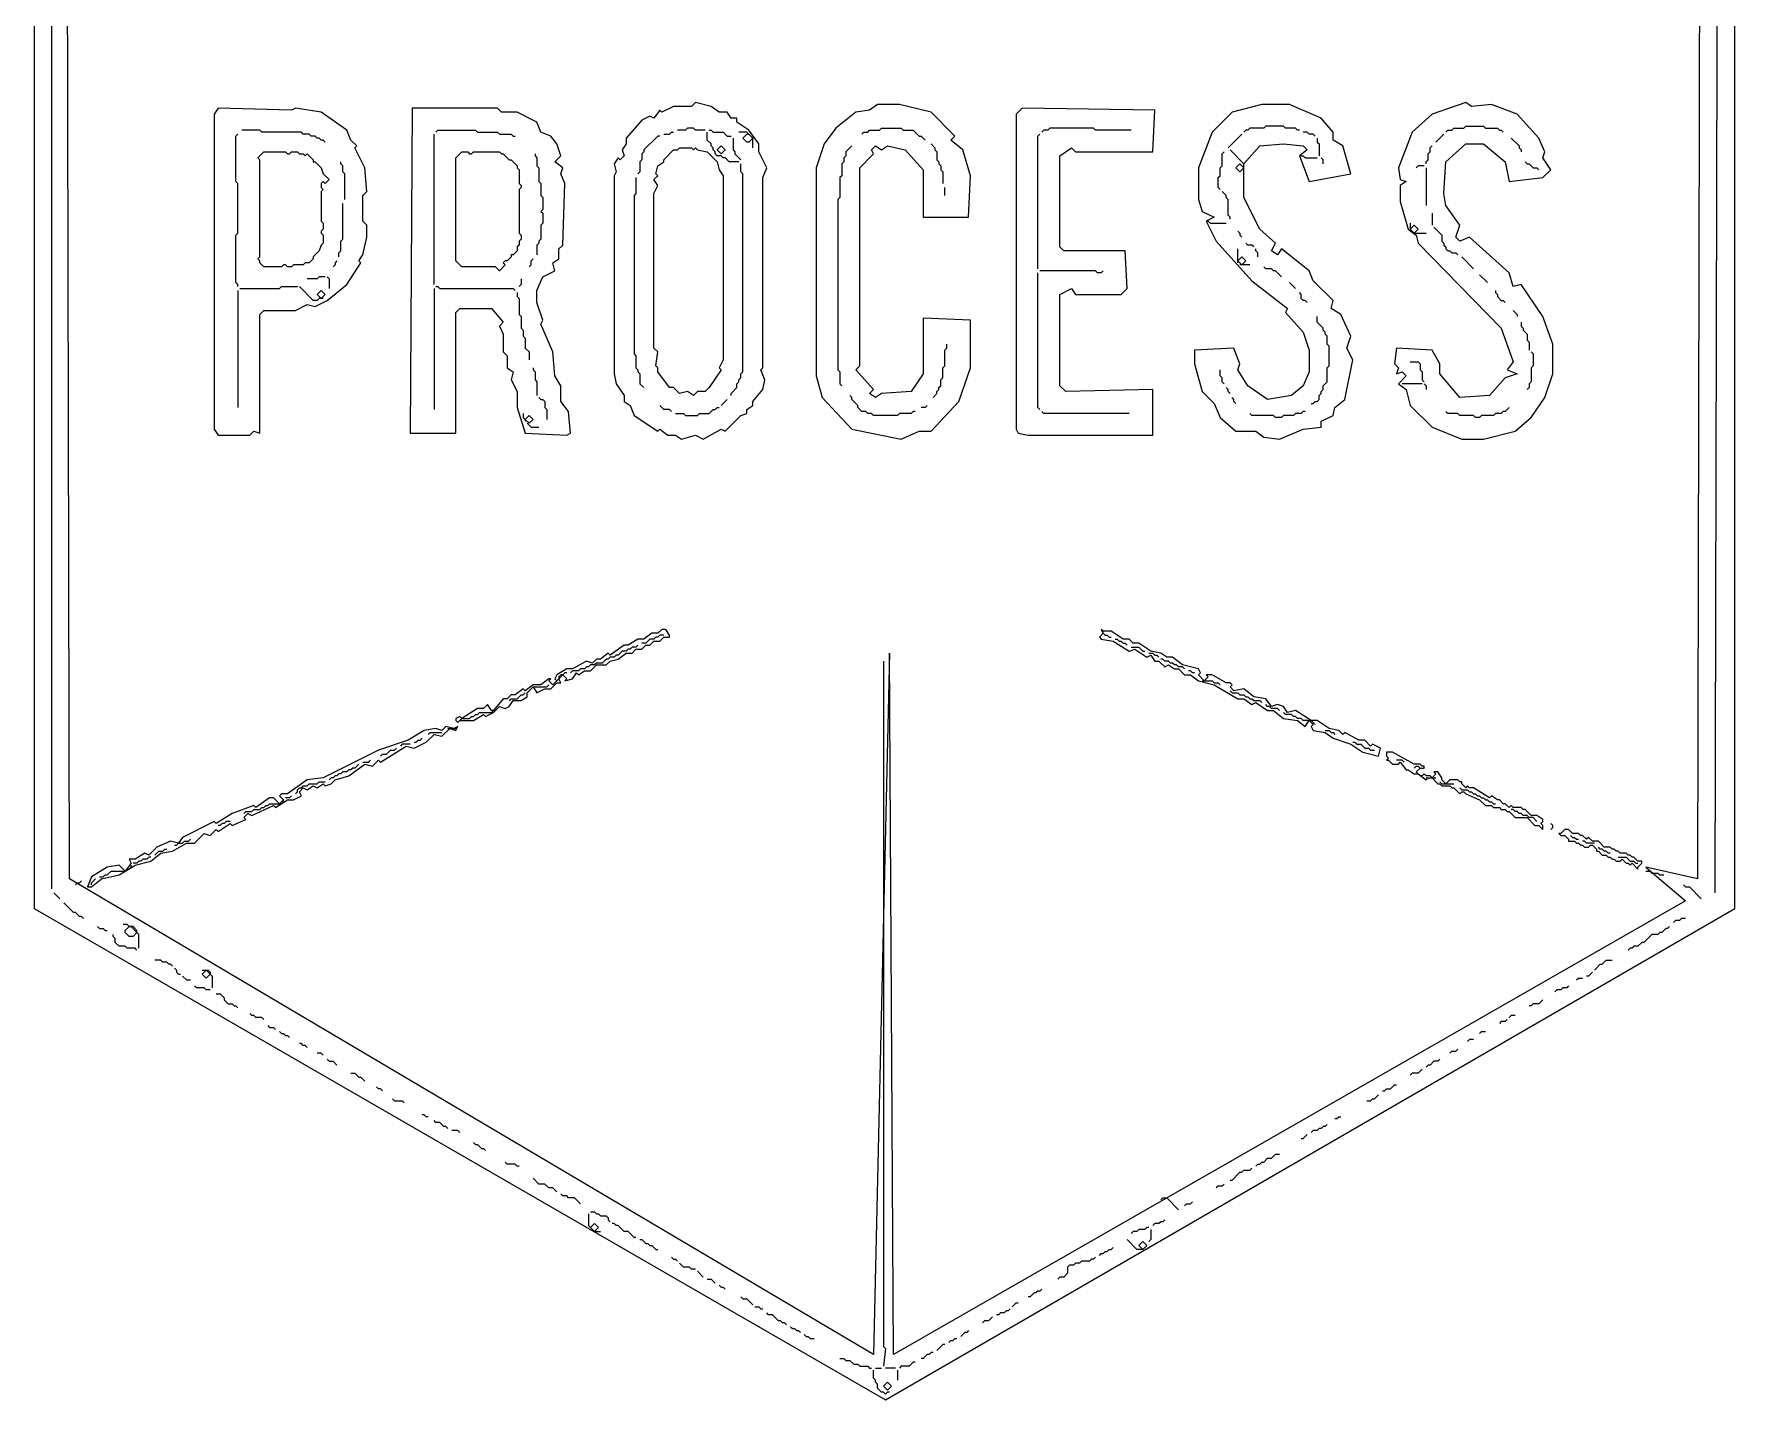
# Model space of a CAD drawing. Header units: millimetres. Extents: x 8 to 92, y 8 to 143.
# Drawn here: x 8.1 to 91.8, y 8.2 to 75.4 of the extents above; entities that cross this region are included whole.
import ezdxf

# ---------------------------------------------------------------- set-up
doc = ezdxf.new("R2010")
doc.units = ezdxf.units.MM
doc.layers.add('CENTERLINE', color=7, linetype='CONTINUOUS')

msp = doc.modelspace()

# ---------------------------------------------------------------- linework, layer by layer
at = {"layer": 'CENTERLINE'}
for points in [[(49.805068, 142.592593), (8.089669, 118.421053), (8.089669, 32.358674), (50, 8.187135), (91.812865, 32.358674), (91.812865, 118.226121)], [(49.415205, 140.350877), (49.707602, 104.97076), (50.389864, 140.350877), (89.278752, 117.933723), (86.939571, 116.276803), (90.155945, 117.05653), (89.961014, 33.820663), (87.426901, 34.405458), (89.376218, 32.748538), (50.389864, 10.42885), (50.194932, 44.931774), (49.415205, 10.42885), (9.844055, 33.820663), (9.649123, 116.861598), (31.28655, 107.992203), (10.331384, 117.836257)], [(40.643275, 72.02729), (40.448343, 71.832359), (39.57115, 71.832359), (38.986355, 71.539961), (38.888889, 71.637427), (38.596491, 71.247563), (38.401559, 71.345029), (38.011696, 71.150097), (37.231969, 70.272904), (37.231969, 69.980507), (37.037037, 69.688109), (37.134503, 69.395712), (36.939571, 69.20078), (36.842105, 69.298246), (36.647173, 69.005848), (36.744639, 68.615984), (36.647173, 68.421053), (36.647173, 58.674464), (36.744639, 58.187135), (37.134503, 57.602339), (37.134503, 57.309942), (37.426901, 57.11501), (37.621832, 56.62768), (38.791423, 55.847953), (38.888889, 55.945419), (39.278752, 55.653021), (39.668616, 55.653021), (39.961014, 55.45809), (40.643275, 55.653021), (41.033138, 55.45809), (41.910331, 55.945419), (42.105263, 55.847953), (42.88499, 56.62768), (43.177388, 56.725146), (43.177388, 56.920078), (43.469786, 57.11501), (43.469786, 57.309942), (43.957115, 57.894737), (44.054581, 58.382066), (43.859649, 58.869396), (43.957115, 58.966862), (43.957115, 68.323587), (44.152047, 68.810916), (43.762183, 69.590643), (43.762183, 69.980507), (43.274854, 70.662768), (42.690058, 71.052632), (42.690058, 71.247563), (42.397661, 71.247563), (42.202729, 71.539961), (41.812865, 71.539961), (41.423002, 71.832359)], [(78.557505, 72.02729), (76.900585, 71.442495), (75.925926, 70.565302), (75.243665, 68.810916), (75.341131, 68.226121), (75.633528, 68.128655), (75.341131, 67.933723), (75.341131, 67.153996), (75.730994, 65.789474), (76.120858, 65.497076), (76.218324, 65.107212), (80.311891, 60.916179), (80.896686, 59.259259), (80.604288, 58.869396), (81.091618, 58.674464), (80.506823, 58.479532), (79.727096, 57.602339), (78.265107, 57.504873), (77.290448, 58.674464), (77.290448, 59.161793), (76.900585, 59.844055), (75.146199, 59.94152), (75.048733, 59.161793), (75.243665, 58.966862), (75.146199, 58.674464), (75.438596, 58.77193), (75.633528, 58.576998), (75.243665, 58.187135), (75.633528, 57.894737), (75.82846, 57.11501), (76.900585, 56.042885), (78.362573, 55.45809), (79.434698, 55.45809), (80.994152, 55.847953), (81.773879, 56.530214), (82.45614, 57.504873), (82.846004, 58.674464), (82.846004, 60.136452), (82.358674, 61.500975), (81.28655, 63.060429), (80.896686, 62.962963), (80.701754, 63.645224), (78.752437, 65.39961), (78.265107, 65.204678), (78.070175, 65.39961), (78.265107, 65.984405), (77.582846, 66.959064), (77.48538, 67.54386), (77.582846, 69.103314), (78.557505, 69.980507), (79.434698, 69.980507), (80.506823, 69.103314), (80.701754, 68.128655), (82.358674, 68.323587), (82.748538, 68.71345), (82.358674, 69.298246), (82.45614, 69.590643), (82.163743, 70.272904), (81.091618, 71.442495), (79.824561, 71.929825), (78.849903, 71.832359)], [(22.222222, 71.539961), (20.955166, 71.734893), (20.760234, 71.637427), (17.153996, 71.734893), (16.959064, 71.442495), (16.959064, 55.945419), (17.153996, 55.653021), (18.71345, 55.653021), (18.908382, 55.847953), (19.20078, 55.750487), (19.20078, 61.598441), (19.395712, 61.793372), (20.955166, 61.793372), (21.539961, 62.08577), (21.929825, 61.988304), (22.51462, 62.280702), (23.489279, 63.060429), (24.17154, 64.132554), (24.074074, 64.230019), (24.269006, 64.522417), (24.463938, 65.39961), (24.463938, 65.984405), (24.269006, 66.179337), (24.269006, 67.446394), (24.463938, 67.641326), (24.366472, 68.810916), (23.879142, 69.785575), (23.976608, 69.883041), (23.684211, 70.175439), (23.489279, 70.662768)], [(26.705653, 71.734893), (26.608187, 55.750487), (28.849903, 55.750487), (28.849903, 61.695906), (29.044834, 61.890838), (30.604288, 61.890838), (31.189084, 61.208577), (30.994152, 61.013645), (31.189084, 60.623782), (31.189084, 59.746589), (31.384016, 59.551657), (31.384016, 58.966862), (31.676413, 58.77193), (31.578947, 58.382066), (31.871345, 57.797271), (31.871345, 57.017544), (32.261209, 55.750487), (34.307992, 55.653021), (34.502924, 55.750487), (34.405458, 56.822612), (34.015595, 57.309942), (34.015595, 58.089669), (33.723197, 58.576998), (33.625731, 59.746589), (33.040936, 61.111111), (33.138402, 61.306043), (32.846004, 62.183236), (32.846004, 62.768031), (33.138402, 63.450292), (33.723197, 63.74269), (33.625731, 64.132554), (33.918129, 64.327485), (33.918129, 64.814815), (34.11306, 65.009747), (34.210526, 68.031189), (34.015595, 68.518519), (34.11306, 68.810916), (33.723197, 69.103314), (34.015595, 69.395712), (33.820663, 69.980507), (33.528265, 70.37037), (33.040936, 70.565302), (32.846004, 71.052632), (31.871345, 71.539961), (31.091618, 71.539961), (30.896686, 71.734893)], [(49.610136, 71.929825), (49.220273, 71.637427), (48.538012, 71.539961), (47.563353, 70.760234), (46.978558, 69.980507), (46.588694, 68.810916), (46.588694, 58.576998), (46.881092, 57.504873), (48.34308, 55.945419), (50.779727, 55.45809), (51.65692, 55.847953), (52.241715, 55.847953), (53.606238, 57.309942), (54.191033, 58.966862), (54.191033, 61.306043), (51.851852, 61.403509), (51.851852, 58.674464), (51.267057, 57.797271), (49.805068, 57.699805), (49.512671, 57.504873), (49.220273, 57.699805), (49.415205, 57.894737), (48.538012, 58.869396), (48.732943, 59.064327), (48.732943, 68.810916), (49.415205, 69.493177), (49.317739, 69.688109), (49.512671, 69.883041), (49.805068, 69.688109), (50.097466, 69.883041), (50.974659, 69.688109), (51.851852, 68.71345), (51.851852, 66.374269), (54.093567, 66.374269), (54.191033, 68.421053), (53.80117, 69.688109), (53.216374, 70.175439), (53.411306, 70.37037), (52.241715, 71.539961), (50.682261, 71.929825)], [(56.725146, 71.734893), (56.432749, 71.442495), (56.432749, 55.945419), (56.530214, 55.750487), (57.017544, 55.653021), (63.157895, 55.653021), (63.157895, 57.894737), (58.869396, 57.797271), (58.576998, 58.089669), (58.576998, 62.573099), (59.161793, 62.865497), (59.356725, 62.573099), (61.598441, 62.573099), (61.890838, 62.865497), (61.793372, 64.717349), (58.77193, 64.717349), (58.576998, 64.912281), (58.576998, 69.395712), (59.161793, 69.785575), (59.356725, 69.590643), (63.157895, 69.590643), (63.255361, 71.637427)], [(68.518519, 71.929825), (67.05653, 71.539961), (66.081871, 70.565302), (65.39961, 68.810916), (65.39961, 67.251462), (65.594542, 66.666667), (66.179337, 66.374269), (65.789474, 66.179337), (66.276803, 65.204678), (68.031189, 63.255361), (69.785575, 61.890838), (69.688109, 61.695906), (70.565302, 60.721248), (70.8577, 59.844055), (70.8577, 58.77193), (70.565302, 58.089669), (69.980507, 57.602339), (68.810916, 57.407407), (67.836257, 58.089669), (67.348928, 58.869396), (67.446394, 59.161793), (67.153996, 59.94152), (65.204678, 59.844055), (65.204678, 59.161793), (65.594542, 57.797271), (66.179337, 57.212476), (66.471735, 56.530214), (67.251462, 55.847953), (68.226121, 55.847953), (68.615984, 55.555556), (69.395712, 55.45809), (70.565302, 55.945419), (71.442495, 56.042885), (71.442495, 56.335283), (72.02729, 56.62768), (72.124756, 57.017544), (72.612086, 57.407407), (73.001949, 59.356725), (72.709552, 59.94152), (72.904483, 60.526316), (72.417154, 61.598441), (71.929825, 61.890838), (72.02729, 62.280702), (71.052632, 63.255361), (70.8577, 63.74269), (69.493177, 64.814815), (69.298246, 64.522417), (69.005848, 64.717349), (69.20078, 65.107212), (68.421053, 65.789474), (67.641326, 67.348928), (67.641326, 69.005848), (68.421053, 69.883041), (69.590643, 69.980507), (70.565302, 69.883041), (70.760234, 69.688109), (70.37037, 69.395712), (70.8577, 68.128655), (72.904483, 68.518519), (72.51462, 69.883041), (72.02729, 70.175439), (72.02729, 70.565302), (71.442495, 71.247563), (69.883041, 71.929825)], [(42.982456, 70.272904), (43.177388, 70.467836), (43.274854, 70.467836), (43.469786, 70.272904), (43.274854, 70.077973), (43.177388, 70.077973)], [(19.395712, 69.590643), (20.467836, 69.590643), (20.565302, 69.493177), (20.662768, 69.493177), (20.760234, 69.590643), (21.052632, 69.590643), (21.150097, 69.493177), (21.345029, 69.493177), (21.442495, 69.395712), (21.539961, 69.493177), (21.832359, 69.20078), (21.832359, 69.103314), (21.929825, 69.103314), (22.222222, 68.810916), (22.319688, 68.518519), (22.612086, 68.226121), (22.417154, 68.031189), (22.319688, 68.128655), (22.222222, 68.031189), (22.222222, 67.836257), (22.319688, 67.738791), (22.222222, 67.641326), (22.222222, 66.179337), (22.319688, 66.081871), (22.319688, 65.789474), (22.222222, 65.692008), (22.222222, 65.594542), (22.319688, 65.497076), (22.319688, 65.107212), (22.222222, 65.009747), (22.124756, 64.717349), (21.832359, 64.424951), (21.832359, 64.327485), (21.637427, 64.132554), (21.442495, 64.132554), (21.345029, 64.035088), (20.8577, 64.035088), (20.760234, 63.937622), (20.565302, 63.937622), (20.467836, 64.035088), (20.37037, 64.035088), (20.272904, 63.937622), (19.395712, 63.937622), (19.20078, 64.132554), (19.20078, 64.230019), (19.103314, 64.327485), (19.20078, 64.424951), (19.20078, 69.20078), (19.103314, 69.298246)], [(29.1423, 69.590643), (29.434698, 69.590643), (29.532164, 69.493177), (29.62963, 69.493177), (29.727096, 69.590643), (30.994152, 69.590643), (31.091618, 69.493177), (31.189084, 69.493177), (31.481481, 69.20078), (31.578947, 69.20078), (31.871345, 68.908382), (31.871345, 68.810916), (31.968811, 68.71345), (31.968811, 68.031189), (32.066277, 67.933723), (32.066277, 67.836257), (31.968811, 67.738791), (31.968811, 65.594542), (32.066277, 65.497076), (32.066277, 65.302144), (31.968811, 65.204678), (31.968811, 65.009747), (31.871345, 64.912281), (31.871345, 64.717349), (31.676413, 64.522417), (31.578947, 64.522417), (31.578947, 64.424951), (31.384016, 64.230019), (31.28655, 64.230019), (31.189084, 64.132554), (31.28655, 64.035088), (30.994152, 63.74269), (30.79922, 63.937622), (29.1423, 63.937622), (28.849903, 64.230019), (28.849903, 69.298246)], [(39.863548, 69.785575), (40.448343, 69.785575), (40.545809, 69.688109), (40.643275, 69.785575), (40.740741, 69.688109), (41.22807, 69.590643), (41.7154, 69.103314), (41.812865, 68.71345), (42.007797, 68.421053), (42.007797, 59.356725), (41.812865, 58.966862), (41.910331, 58.869396), (41.325536, 57.992203), (41.130604, 57.797271), (40.740741, 57.797271), (40.545809, 57.602339), (40.253411, 57.797271), (39.863548, 57.699805), (39.57115, 57.992203), (39.376218, 57.992203), (38.791423, 58.77193), (38.791423, 58.966862), (38.693957, 59.064327), (38.791423, 59.746589), (38.596491, 59.94152), (38.596491, 67.54386), (38.791423, 67.933723), (38.596491, 68.226121), (38.791423, 68.421053), (38.693957, 68.518519), (38.791423, 68.908382), (39.083821, 69.103314), (39.083821, 69.20078), (39.57115, 69.688109), (39.766082, 69.688109)], [(41.7154, 69.688109), (41.910331, 69.883041), (42.105263, 69.688109), (41.910331, 69.493177)], [(67.251462, 68.810916), (67.446394, 69.005848), (67.641326, 68.810916), (67.446394, 68.615984)], [(75.82846, 65.789474), (76.023392, 65.984405), (76.218324, 65.789474), (76.023392, 65.594542)], [(67.348928, 64.230019), (67.54386, 64.424951), (67.738791, 64.230019), (67.54386, 64.035088)], [(22.02729, 62.573099), (22.222222, 62.768031), (22.417154, 62.573099), (22.222222, 62.378168)], [(32.261209, 56.432749), (32.45614, 56.62768), (32.651072, 56.432749), (32.45614, 56.237817)], [(39.376218, 45.808967), (39.181287, 46.101365), (38.986355, 46.101365), (38.791423, 45.906433), (38.499025, 45.906433), (38.109162, 45.614035), (37.816764, 45.614035), (37.329435, 45.321637), (37.134503, 45.321637), (36.452242, 44.834308), (36.354776, 44.931774), (35.964912, 44.639376), (35.769981, 44.639376), (35.575049, 44.444444), (35.282651, 44.54191), (34.60039, 44.152047), (34.307992, 44.152047), (33.820663, 43.859649), (33.723197, 43.664717), (33.820663, 43.567251), (33.625731, 43.37232), (33.430799, 43.567251), (33.528265, 43.664717), (33.430799, 43.664717), (33.040936, 43.37232), (32.651072, 43.37232), (32.261209, 43.079922), (32.163743, 43.177388), (31.773879, 42.88499), (31.578947, 42.88499), (31.384016, 42.690058), (31.189084, 42.690058), (30.701754, 42.105263), (30.604288, 42.105263), (30.409357, 42.397661), (30.214425, 42.202729), (29.922027, 42.202729), (29.1423, 41.7154), (29.044834, 41.812865), (28.849903, 41.7154), (28.849903, 41.617934), (28.947368, 41.520468), (29.044834, 41.617934), (29.727096, 41.617934), (30.214425, 41.910331), (30.311891, 41.812865), (30.701754, 42.007797), (30.994152, 42.300195), (31.28655, 42.202729), (31.481481, 42.300195), (31.676413, 42.592593), (32.066277, 42.592593), (32.358674, 42.787524), (32.358674, 42.982456), (32.651072, 43.274854), (32.846004, 42.982456), (33.235867, 43.177388), (33.528265, 43.177388), (33.820663, 43.469786), (34.015595, 43.469786), (33.918129, 43.664717), (34.11306, 43.859649), (34.307992, 43.664717), (34.210526, 43.567251), (34.60039, 43.664717), (34.795322, 43.957115), (34.892788, 43.859649), (35.185185, 44.054581), (35.477583, 44.054581), (35.769981, 44.346979), (36.25731, 44.346979), (36.452242, 44.54191), (36.842105, 44.639376), (37.231969, 44.931774), (37.524366, 44.931774), (37.719298, 45.126706), (38.011696, 45.126706), (38.206628, 45.321637), (38.401559, 45.321637), (38.596491, 45.516569), (38.888889, 45.516569), (39.083821, 45.711501), (39.376218, 45.711501)], [(60.623782, 46.101365), (60.721248, 45.906433), (60.526316, 45.711501), (60.623782, 45.614035), (61.208577, 45.516569), (61.988304, 45.02924), (62.280702, 45.126706), (62.865497, 44.736842), (63.060429, 44.834308), (63.255361, 44.54191), (63.450292, 44.54191), (63.74269, 44.249513), (63.937622, 44.346979), (64.230019, 44.152047), (64.424951, 44.152047), (64.717349, 43.859649), (65.009747, 43.859649), (65.39961, 43.567251), (66.179337, 43.37232), (67.348928, 42.690058), (67.641326, 42.690058), (68.031189, 42.397661), (68.226121, 42.495127), (68.810916, 42.105263), (69.103314, 42.105263), (69.590643, 41.7154), (70.272904, 41.617934), (70.662768, 41.325536), (70.8577, 41.617934), (71.052632, 41.423002), (70.955166, 41.325536), (71.052632, 41.130604), (71.637427, 41.033138), (72.02729, 40.740741), (72.904483, 40.448343), (73.489279, 40.05848), (74.269006, 39.863548), (74.366472, 40.253411), (73.976608, 40.448343), (73.879142, 40.350877), (73.586745, 40.643275), (73.294347, 40.643275), (72.612086, 41.033138), (72.51462, 40.935673), (72.319688, 41.130604), (71.832359, 41.22807), (71.247563, 41.617934), (70.955166, 41.617934), (70.175439, 42.105263), (69.785575, 42.007797), (69.590643, 42.300195), (69.298246, 42.397661), (69.005848, 42.300195), (68.71345, 42.690058), (68.128655, 42.787524), (67.641326, 43.177388), (67.153996, 43.079922), (66.959064, 43.274854), (67.05653, 43.37232), (66.959064, 43.469786), (66.764133, 43.469786), (66.081871, 43.859649), (65.789474, 43.859649), (65.88694, 43.762183), (65.692008, 43.567251), (65.39961, 43.859649), (65.497076, 43.957115), (65.39961, 44.152047), (64.619883, 44.346979), (64.132554, 44.736842), (63.840156, 44.736842), (63.547758, 44.931774), (63.060429, 45.02924), (62.475634, 45.419103), (62.183236, 45.419103), (61.988304, 45.614035), (61.695906, 45.614035), (61.111111, 46.003899), (60.721248, 46.003899)], [(28.947368, 41.325536), (28.752437, 41.22807), (28.362573, 41.325536), (28.167641, 41.130604), (27.875244, 41.22807), (27.290448, 41.130604), (26.510721, 40.643275), (25.048733, 40.155945), (22.319688, 38.791423), (21.539961, 38.693957), (20.565302, 38.011696), (20.272904, 38.011696), (20.175439, 37.91423), (20.37037, 37.719298), (20.175439, 37.524366), (19.883041, 37.816764), (19.688109, 37.816764), (19.005848, 37.329435), (18.908382, 37.426901), (17.836257, 37.037037), (17.05653, 36.549708), (16.959064, 36.647173), (15.39961, 35.867446), (15.204678, 35.575049), (14.814815, 35.672515), (14.132554, 35.380117), (13.74269, 34.990253), (13.547758, 35.087719), (13.060429, 34.795322), (12.768031, 34.795322), (12.865497, 34.60039), (12.573099, 34.210526), (12.280702, 34.502924), (11.695906, 34.405458), (10.916179, 33.918129), (10.721248, 33.430799), (10.916179, 33.430799), (11.403509, 33.820663), (12.280702, 34.015595), (13.060429, 34.502924), (13.840156, 34.697856), (14.327485, 35.087719), (14.912281, 35.185185), (15.594542, 35.575049), (15.984405, 35.575049), (16.471735, 36.062378), (16.764133, 35.964912), (17.05653, 36.25731), (17.153996, 36.159844), (17.738791, 36.549708), (17.836257, 36.452242), (18.518519, 36.744639), (18.421053, 36.842105), (18.615984, 37.037037), (18.810916, 36.939571), (19.883041, 37.426901), (19.980507, 37.329435), (20.565302, 37.719298), (20.8577, 37.719298), (21.247563, 37.91423), (21.150097, 38.109162), (21.345029, 38.304094), (21.539961, 38.206628), (21.832359, 38.401559), (22.02729, 38.304094), (22.319688, 38.499025), (22.417154, 38.401559), (22.709552, 38.499025), (22.904483, 38.693957), (23.586745, 38.888889), (24.366472, 39.473684), (24.756335, 39.376218), (25.048733, 39.668616), (25.146199, 39.57115), (26.413255, 40.350877), (26.803119, 40.253411), (27.387914, 40.545809), (27.777778, 40.935673), (28.167641, 40.838207), (28.557505, 41.22807), (28.849903, 41.130604)], [(74.658869, 40.05848), (74.658869, 39.863548), (74.756335, 39.766082), (74.658869, 39.668616), (74.756335, 39.668616), (74.951267, 39.473684), (75.243665, 39.473684), (75.341131, 39.57115), (75.633528, 39.181287), (75.730994, 39.181287), (76.023392, 38.986355), (76.218324, 38.986355), (76.608187, 38.693957), (76.705653, 38.791423), (76.900585, 38.791423), (77.192982, 38.499025), (77.290448, 38.499025), (77.387914, 38.401559), (77.777778, 38.401559), (77.875244, 38.304094), (77.97271, 38.304094), (78.265107, 38.011696), (78.362573, 38.109162), (78.460039, 38.109162), (78.557505, 38.011696), (79.239766, 37.719298), (79.532164, 37.426901), (79.824561, 37.426901), (79.922027, 37.329435), (80.214425, 37.329435), (80.311891, 37.231969), (80.506823, 37.231969), (80.604288, 37.134503), (80.701754, 37.134503), (80.994152, 36.842105), (81.578947, 36.842105), (81.968811, 36.452242), (82.163743, 36.452242), (82.358674, 36.25731), (82.358674, 36.452242), (82.261209, 36.549708), (82.358674, 36.647173), (82.358674, 36.744639), (82.066277, 36.939571), (81.773879, 36.939571), (81.481481, 37.231969), (81.384016, 37.231969), (81.28655, 37.329435), (80.896686, 37.329435), (80.79922, 37.426901), (80.701754, 37.329435), (80.506823, 37.524366), (80.409357, 37.524366), (80.214425, 37.719298), (80.116959, 37.719298), (79.824561, 37.91423), (79.727096, 37.816764), (78.947368, 38.304094), (78.752437, 38.304094), (78.654971, 38.401559), (78.557505, 38.304094), (78.362573, 38.499025), (78.362573, 38.596491), (78.265107, 38.596491), (78.167641, 38.693957), (77.777778, 38.693957), (77.582846, 38.499025), (77.387914, 38.693957), (77.387914, 38.791423), (77.192982, 39.083821), (76.998051, 39.083821), (77.095517, 38.986355), (76.900585, 38.791423), (76.803119, 38.888889), (76.608187, 38.888889), (76.510721, 38.986355), (76.413255, 38.888889), (76.315789, 38.888889), (76.120858, 39.083821), (76.315789, 39.278752), (76.510721, 39.278752), (76.510721, 39.376218), (76.413255, 39.376218), (76.315789, 39.473684), (76.023392, 39.473684), (74.951267, 40.05848)], [(83.138402, 36.062378), (83.235867, 35.964912), (83.430799, 35.964912), (83.625731, 35.769981), (83.625731, 35.672515), (83.918129, 35.672515), (84.015595, 35.575049), (84.11306, 35.575049), (84.210526, 35.477583), (84.307992, 35.477583), (84.405458, 35.380117), (84.60039, 35.380117), (84.697856, 35.477583), (84.795322, 35.477583), (84.990253, 35.282651), (84.990253, 35.185185), (85.087719, 35.185185), (85.282651, 34.990253), (85.477583, 34.990253), (85.575049, 34.892788), (85.672515, 34.892788), (85.769981, 34.795322), (85.867446, 34.795322), (85.964912, 34.697856), (86.159844, 34.697856), (86.25731, 34.795322), (86.452242, 34.60039), (86.549708, 34.60039), (86.647173, 34.502924), (86.744639, 34.60039), (87.037037, 34.307992), (87.037037, 34.405458), (87.231969, 34.60039), (87.231969, 34.697856), (87.037037, 34.697856), (86.842105, 34.892788), (86.744639, 34.892788), (86.647173, 34.990253), (86.549708, 34.990253), (86.452242, 35.087719), (86.159844, 35.087719), (86.062378, 35.185185), (85.964912, 35.185185), (85.867446, 35.282651), (85.769981, 35.282651), (85.672515, 35.380117), (85.380117, 35.380117), (85.087719, 35.672515), (84.795322, 35.672515), (84.60039, 35.867446), (84.502924, 35.769981), (84.307992, 35.964912), (84.210526, 35.964912), (84.11306, 36.062378), (83.820663, 36.062378), (83.625731, 36.25731), (83.430799, 36.25731), (83.235867, 36.062378)], [(12.573099, 31.28655), (12.768031, 31.481481), (12.865497, 31.481481), (13.157895, 31.189084), (12.962963, 30.994152), (12.768031, 30.994152), (12.573099, 31.189084)], [(16.374269, 29.1423), (16.569201, 29.337232), (16.764133, 29.1423), (16.569201, 28.947368)], [(35.477583, 16.666667), (35.672515, 16.861598), (35.867446, 16.666667), (35.672515, 16.471735)], [(62.475634, 15.789474), (62.670565, 15.984405), (62.865497, 15.789474), (62.670565, 15.594542)], [(49.902534, 8.869396), (50.097466, 9.064327), (50.292398, 8.869396), (50.097466, 8.674464)]]:
    msp.add_lwpolyline(points, close=True, dxfattribs=at)
for points in [[(8.966862, 33.333333), (8.966862, 117.641326)], [(90.838207, 33.138402), (91.033138, 116.081871), (90.838207, 117.641326)], [(18.128655, 62.962963), (18.128655, 63.060429), (18.031189, 63.157895), (18.031189, 65.497076), (18.128655, 65.594542), (18.128655, 68.031189), (18.031189, 68.128655), (18.031189, 70.37037), (18.128655, 70.467836)], [(22.417154, 70.077973), (22.319688, 70.175439), (22.222222, 70.175439), (22.124756, 70.272904), (22.02729, 70.272904), (21.929825, 70.37037), (21.734893, 70.37037), (21.637427, 70.467836), (21.345029, 70.467836), (21.247563, 70.565302), (19.298246, 70.565302), (19.20078, 70.662768), (18.323587, 70.662768)], [(27.777778, 63.060429), (27.777778, 70.467836)], [(27.875244, 70.565302), (27.97271, 70.662768), (29.824561, 70.662768), (29.922027, 70.565302), (30.896686, 70.565302), (30.994152, 70.467836), (31.578947, 70.467836), (31.676413, 70.37037), (31.773879, 70.37037)], [(38.888889, 70.37037), (38.791423, 70.37037), (38.109162, 69.688109), (38.109162, 69.590643), (38.011696, 69.493177), (38.011696, 69.20078), (37.91423, 69.103314), (37.91423, 68.615984), (37.816764, 68.518519)], [(39.083821, 70.467836), (39.376218, 70.467836), (39.473684, 70.565302), (39.57115, 70.565302)], [(41.130604, 70.662768), (40.643275, 70.662768), (40.545809, 70.760234), (40.253411, 70.760234), (40.155945, 70.662768), (39.766082, 70.662768)], [(42.787524, 69.103314), (42.300195, 69.103314), (42.105263, 69.298246), (42.007797, 69.298246), (41.910331, 69.395712), (41.7154, 69.395712), (41.617934, 69.493177), (41.617934, 69.590643), (41.520468, 69.688109), (41.520468, 69.785575), (41.423002, 69.883041), (41.423002, 69.980507), (41.22807, 70.175439), (41.22807, 70.565302)], [(41.325536, 70.662768), (41.423002, 70.662768), (41.520468, 70.565302), (42.007797, 70.565302), (42.202729, 70.37037), (42.397661, 70.37037)], [(43.274854, 70.467836), (43.177388, 70.565302), (42.787524, 70.565302)], [(48.830409, 70.467836), (48.927875, 70.565302), (49.122807, 70.565302), (49.220273, 70.662768), (49.707602, 70.662768), (49.805068, 70.760234), (50.779727, 70.760234), (50.877193, 70.662768), (51.364522, 70.662768), (51.65692, 70.37037), (51.754386, 70.37037), (51.949318, 70.175439)], [(57.504873, 63.840156), (57.504873, 70.37037), (57.602339, 70.467836)], [(62.08577, 70.662768), (60.331384, 70.662768), (60.233918, 70.760234), (58.089669, 70.760234), (57.992203, 70.662768), (57.797271, 70.662768), (57.699805, 70.565302)], [(67.54386, 70.467836), (66.861598, 69.785575)], [(70.37037, 70.662768), (70.272904, 70.662768), (70.175439, 70.760234), (69.688109, 70.760234), (69.590643, 70.8577), (68.71345, 70.8577), (68.615984, 70.760234), (67.933723, 70.760234), (67.836257, 70.662768), (67.738791, 70.662768), (67.641326, 70.565302)], [(71.150097, 70.37037), (71.052632, 70.467836), (70.8577, 70.467836), (70.760234, 70.565302), (70.565302, 70.565302)], [(77.48538, 70.467836), (77.095517, 70.077973)], [(77.582846, 70.565302), (77.680312, 70.662768), (77.875244, 70.662768), (77.97271, 70.760234), (78.460039, 70.760234), (78.557505, 70.8577), (79.434698, 70.8577), (79.532164, 70.760234), (80.116959, 70.760234), (80.214425, 70.662768), (80.311891, 70.662768), (80.409357, 70.565302)], [(32.748538, 69.493177), (32.748538, 69.395712), (32.846004, 69.298246), (32.846004, 68.908382), (32.94347, 68.810916), (32.94347, 68.128655), (33.040936, 68.031189), (33.040936, 67.446394), (33.138402, 67.348928), (33.138402, 66.764133), (33.040936, 66.666667), (33.138402, 66.569201), (33.138402, 66.081871), (33.040936, 65.984405), (33.040936, 65.302144), (32.94347, 65.204678), (32.94347, 65.107212), (32.846004, 65.009747), (32.846004, 64.522417)], [(42.495127, 70.272904), (42.495127, 69.688109), (42.592593, 69.590643), (42.592593, 69.493177), (42.88499, 69.20078)], [(43.469786, 69.785575), (43.469786, 70.272904)], [(48.34308, 69.883041), (48.050682, 69.590643), (48.050682, 69.395712), (47.953216, 69.298246), (47.953216, 69.103314), (47.85575, 69.005848), (47.85575, 68.421053), (47.758285, 68.323587), (47.758285, 67.348928), (47.660819, 67.251462), (47.660819, 58.869396), (47.758285, 58.77193), (47.758285, 58.187135), (47.85575, 58.089669)], [(52.241715, 69.980507), (52.436647, 69.785575), (52.436647, 69.688109), (52.534113, 69.590643), (52.534113, 69.20078), (52.631579, 69.103314), (52.631579, 69.005848), (52.729045, 68.908382), (52.729045, 68.71345), (52.826511, 68.615984), (52.826511, 68.031189)], [(66.471735, 67.738791), (66.374269, 67.836257), (66.374269, 68.323587), (66.471735, 68.421053), (66.471735, 68.810916), (66.569201, 68.908382), (66.569201, 69.493177), (66.666667, 69.590643)], [(67.641326, 68.810916), (67.641326, 69.005848), (66.959064, 69.688109)], [(71.247563, 70.272904), (71.247563, 70.077973), (71.345029, 69.980507), (71.345029, 69.395712)], [(76.608187, 69.005848), (76.608187, 69.103314), (76.705653, 69.20078), (76.705653, 69.493177), (76.803119, 69.590643), (76.803119, 69.785575), (76.900585, 69.883041)], [(80.79922, 70.272904), (81.189084, 69.883041), (81.189084, 69.785575), (81.28655, 69.688109), (81.28655, 69.590643)], [(23.391813, 67.251462), (23.391813, 68.518519), (23.294347, 68.615984), (23.294347, 68.908382), (23.196881, 69.005848), (23.196881, 69.103314)], [(42.397661, 57.602339), (42.397661, 57.699805), (42.690058, 57.992203), (42.690058, 58.187135), (42.787524, 58.2846), (42.787524, 58.382066), (42.88499, 58.479532), (42.88499, 58.674464), (42.982456, 58.77193), (42.982456, 68.518519), (42.88499, 68.615984), (42.88499, 69.005848)], [(70.37037, 69.395712), (70.565302, 69.395712), (70.662768, 69.298246), (71.247563, 69.298246)], [(71.539961, 69.005848), (71.539961, 69.20078), (71.442495, 69.298246)], [(76.510721, 68.908382), (76.218324, 68.908382), (76.120858, 68.810916)], [(76.608187, 68.810916), (76.608187, 66.959064)], [(81.481481, 69.103314), (81.578947, 69.005848), (81.676413, 69.005848), (81.871345, 68.810916), (82.066277, 68.810916), (82.163743, 68.71345)], [(37.719298, 68.323587), (37.719298, 67.54386), (37.621832, 67.446394), (37.621832, 59.649123), (37.719298, 59.551657), (37.719298, 58.966862), (37.816764, 58.869396), (37.816764, 58.77193), (37.91423, 58.674464), (37.91423, 58.187135), (38.109162, 57.992203)], [(52.923977, 67.446394), (52.923977, 67.836257)], [(23.099415, 64.424951), (23.099415, 64.619883), (23.196881, 64.717349), (23.196881, 65.204678), (23.294347, 65.302144), (23.294347, 67.05653)], [(66.959064, 66.276803), (66.959064, 66.374269), (66.861598, 66.471735), (66.861598, 67.251462), (66.764133, 67.348928), (66.764133, 67.446394), (66.569201, 67.641326)], [(65.789474, 66.179337), (65.88694, 66.179337), (65.984405, 66.081871), (66.764133, 66.081871)], [(76.900585, 66.569201), (76.900585, 65.984405)], [(67.348928, 65.692008), (67.446394, 65.594542), (67.446394, 65.497076), (67.54386, 65.39961)], [(75.82846, 66.081871), (75.82846, 65.789474)], [(75.925926, 65.692008), (76.023392, 65.594542), (76.608187, 65.594542)], [(76.998051, 65.88694), (77.387914, 65.497076), (77.387914, 65.204678), (77.48538, 65.107212), (77.48538, 65.009747), (77.582846, 64.912281), (77.582846, 64.814815), (77.680312, 64.717349), (77.777778, 64.717349), (77.875244, 64.619883), (78.070175, 64.619883), (78.167641, 64.522417)], [(67.348928, 64.132554), (67.348928, 64.814815)], [(68.128655, 64.912281), (68.031189, 65.009747), (67.836257, 65.009747), (67.738791, 65.107212)], [(68.323587, 64.424951), (68.323587, 64.619883), (68.226121, 64.717349), (68.226121, 64.814815)], [(23.001949, 64.230019), (22.904483, 64.132554), (22.904483, 64.035088), (22.807018, 63.937622)], [(32.45614, 63.937622), (32.553606, 64.035088), (32.553606, 64.230019), (32.651072, 64.327485)], [(57.602339, 56.920078), (57.504873, 57.017544), (57.504873, 63.645224)], [(60.721248, 63.74269), (60.623782, 63.645224), (60.42885, 63.645224), (60.331384, 63.74269), (57.602339, 63.74269)], [(67.933723, 64.035088), (67.446394, 64.035088)], [(69.493177, 63.450292), (69.20078, 63.74269), (69.103314, 63.74269), (69.005848, 63.840156), (68.71345, 63.840156), (68.615984, 63.937622)], [(78.947368, 63.840156), (78.362573, 64.424951)], [(18.226121, 62.865497), (20.175439, 62.865497), (20.272904, 62.962963), (21.052632, 62.962963)], [(22.319688, 62.378168), (22.124756, 62.378168), (22.02729, 62.280702), (21.832359, 62.280702), (21.150097, 62.962963)], [(22.417154, 63.450292), (22.124756, 63.450292), (22.02729, 63.352827), (21.539961, 63.352827)], [(22.51462, 63.450292), (22.612086, 63.352827), (22.612086, 62.865497)], [(27.777778, 62.865497), (27.777778, 56.920078)], [(27.875244, 62.962963), (27.97271, 62.962963), (28.070175, 62.865497), (31.676413, 62.865497), (31.773879, 62.768031)], [(32.066277, 63.352827), (32.066277, 63.060429), (31.968811, 62.962963)], [(69.883041, 63.157895), (70.175439, 62.865497)], [(79.62963, 63.157895), (79.239766, 63.547758)], [(18.128655, 62.768031), (18.128655, 57.017544)], [(31.871345, 62.670565), (31.871345, 62.475634), (31.968811, 62.378168), (31.968811, 61.598441), (32.066277, 61.500975), (32.066277, 60.916179), (32.163743, 60.818713), (32.163743, 60.526316), (32.261209, 60.42885), (32.261209, 59.94152), (32.45614, 59.746589), (32.45614, 59.356725)], [(70.760234, 62.183236), (70.662768, 62.280702), (70.565302, 62.280702), (70.467836, 62.378168), (70.467836, 62.573099), (70.37037, 62.670565)], [(80.019493, 62.768031), (80.019493, 62.670565), (80.116959, 62.573099), (80.116959, 62.475634), (80.311891, 62.280702), (80.409357, 62.280702), (80.506823, 62.183236)], [(70.955166, 57.212476), (71.052632, 57.212476), (71.150097, 57.309942), (71.247563, 57.309942), (71.345029, 57.407407), (71.345029, 57.602339), (71.442495, 57.699805), (71.442495, 57.797271), (71.539961, 57.894737), (71.539961, 58.089669), (71.734893, 58.2846), (71.734893, 58.966862), (71.832359, 59.064327), (71.832359, 60.038986), (71.734893, 60.136452), (71.734893, 60.526316), (71.637427, 60.623782), (71.637427, 60.721248), (71.539961, 60.818713), (71.539961, 60.916179), (71.247563, 61.208577), (71.247563, 61.500975)], [(80.896686, 61.793372), (81.091618, 61.598441), (81.091618, 61.500975)], [(81.28655, 61.208577), (81.28655, 61.013645), (81.384016, 60.916179), (81.384016, 60.818713), (81.578947, 60.623782), (81.578947, 60.331384), (81.676413, 60.233918), (81.676413, 59.844055)], [(52.339181, 57.504873), (52.534113, 57.699805), (52.534113, 57.797271), (52.631579, 57.894737), (52.631579, 57.992203), (52.729045, 58.089669), (52.729045, 58.382066), (52.826511, 58.479532), (52.826511, 58.966862), (52.923977, 59.064327), (52.923977, 59.844055), (53.021442, 59.94152), (53.021442, 60.136452)], [(81.773879, 59.746589), (81.871345, 59.649123), (81.871345, 59.064327), (81.773879, 58.966862), (81.773879, 58.2846), (81.676413, 58.187135), (81.676413, 57.992203), (81.578947, 57.894737)], [(32.651072, 58.966862), (32.651072, 58.869396), (32.748538, 58.77193), (32.748538, 58.382066), (32.846004, 58.2846), (32.846004, 57.602339)], [(66.666667, 58.187135), (66.569201, 58.2846), (66.569201, 58.479532), (66.471735, 58.576998), (66.471735, 58.869396)], [(75.82846, 59.259259), (76.218324, 59.259259), (76.315789, 59.161793), (76.315789, 58.869396), (76.413255, 58.77193), (76.413255, 58.382066), (76.510721, 58.2846)], [(66.959064, 57.699805), (66.861598, 57.797271), (66.861598, 57.894737), (66.764133, 57.992203)], [(76.413255, 58.187135), (75.438596, 58.187135)], [(76.510721, 58.187135), (76.608187, 58.089669), (76.608187, 57.894737)], [(32.94347, 57.504873), (33.040936, 57.407407), (33.138402, 57.407407), (33.235867, 57.309942), (33.235867, 57.017544), (33.333333, 56.920078), (33.333333, 56.432749)], [(39.473684, 56.822612), (39.376218, 56.920078), (39.083821, 56.920078), (38.888889, 57.11501)], [(39.668616, 56.725146), (40.05848, 56.725146), (40.155945, 56.62768), (40.740741, 56.62768), (40.838207, 56.725146), (41.325536, 56.725146), (41.520468, 56.920078), (41.617934, 56.920078), (41.7154, 57.017544), (41.812865, 57.017544)], [(42.202729, 57.407407), (41.910331, 57.11501)], [(51.461988, 56.822612), (51.364522, 56.822612), (51.267057, 56.725146), (50.682261, 56.725146), (50.584795, 56.62768), (49.415205, 56.62768), (49.317739, 56.725146), (49.122807, 56.725146), (49.025341, 56.822612), (48.830409, 56.822612), (48.635478, 57.017544), (48.635478, 57.11501), (48.34308, 57.407407), (48.34308, 57.504873), (48.245614, 57.602339)], [(52.046784, 57.11501), (51.949318, 57.017544), (51.754386, 57.017544)], [(67.251462, 57.212476), (67.153996, 57.309942), (67.153996, 57.407407), (67.05653, 57.504873)], [(80.701754, 57.017544), (80.506823, 56.822612), (80.409357, 56.822612), (80.311891, 56.725146), (80.019493, 56.725146), (79.922027, 56.62768), (79.337232, 56.62768), (79.239766, 56.530214), (79.044834, 56.530214), (78.947368, 56.62768), (78.265107, 56.62768), (78.167641, 56.725146), (77.680312, 56.725146), (77.582846, 56.822612)], [(32.163743, 56.725146), (32.163743, 56.530214), (32.261209, 56.432749), (32.261209, 56.335283)], [(32.358674, 56.237817), (32.553606, 56.042885), (32.94347, 56.042885)], [(61.988304, 56.725146), (57.797271, 56.725146), (57.699805, 56.822612)], [(70.662768, 56.822612), (70.565302, 56.822612), (70.467836, 56.725146), (70.175439, 56.725146), (70.077973, 56.62768), (69.590643, 56.62768), (69.493177, 56.530214), (69.20078, 56.530214), (69.103314, 56.62768), (68.031189, 56.62768), (67.933723, 56.725146)], [(37.816764, 45.321637), (37.719298, 45.224172), (37.524366, 45.224172), (37.426901, 45.126706), (37.329435, 45.126706), (37.231969, 45.02924), (37.037037, 45.02924), (36.842105, 44.834308), (36.744639, 44.834308), (36.647173, 44.736842), (36.452242, 44.736842), (36.354776, 44.639376), (36.25731, 44.639376), (36.062378, 44.444444), (35.769981, 44.444444), (35.672515, 44.346979), (35.477583, 44.346979), (35.380117, 44.249513), (35.282651, 44.249513), (35.185185, 44.152047), (34.990253, 44.152047), (34.892788, 44.054581), (34.60039, 44.054581), (34.502924, 43.957115)], [(39.083821, 45.808967), (38.888889, 45.808967), (38.791423, 45.711501), (38.693957, 45.711501), (38.596491, 45.614035), (38.401559, 45.614035), (38.206628, 45.419103), (38.011696, 45.419103)], [(60.721248, 45.906433), (60.818713, 45.808967), (60.916179, 45.808967), (61.013645, 45.711501), (61.111111, 45.711501)], [(61.306043, 45.614035), (61.403509, 45.614035), (61.500975, 45.516569), (61.598441, 45.516569), (61.695906, 45.419103), (61.793372, 45.419103), (61.890838, 45.321637)], [(62.08577, 45.224172), (62.475634, 45.224172), (62.670565, 45.02924), (62.768031, 45.02924)], [(49.902534, 44.54191), (49.902534, 10.818713), (50, 10.721248), (49.902534, 9.844055)], [(62.962963, 44.931774), (63.157895, 44.931774), (63.255361, 44.834308), (63.352827, 44.834308), (63.450292, 44.736842)], [(64.717349, 44.152047), (64.619883, 44.249513), (64.424951, 44.249513), (64.327485, 44.346979), (64.230019, 44.346979), (64.132554, 44.444444), (64.035088, 44.444444), (63.937622, 44.54191), (63.74269, 44.54191), (63.645224, 44.639376), (63.547758, 44.639376)], [(34.307992, 43.957115), (34.210526, 43.957115), (34.11306, 43.859649), (34.015595, 43.859649), (33.918129, 43.762183), (33.918129, 43.664717), (33.820663, 43.567251)], [(65.204678, 43.957115), (65.107212, 43.957115), (65.009747, 44.054581), (64.912281, 44.054581)], [(65.594542, 43.567251), (66.081871, 43.567251), (66.179337, 43.469786), (66.374269, 43.469786), (66.471735, 43.37232)], [(31.481481, 42.592593), (31.578947, 42.690058), (31.871345, 42.690058), (32.066277, 42.88499), (32.163743, 42.88499), (32.261209, 42.982456)], [(32.651072, 43.274854), (33.333333, 43.274854), (33.430799, 43.37232)], [(66.959064, 43.079922), (67.05653, 42.982456), (67.348928, 42.982456), (67.446394, 42.88499), (67.641326, 42.88499), (67.738791, 42.787524), (67.836257, 42.787524), (67.933723, 42.690058), (68.031189, 42.690058), (68.128655, 42.592593), (68.421053, 42.592593), (68.518519, 42.495127)], [(29.044834, 41.617934), (29.1423, 41.7154), (29.532164, 41.7154), (29.62963, 41.812865), (29.727096, 41.812865), (29.824561, 41.910331), (29.922027, 41.910331), (30.019493, 42.007797), (30.604288, 42.007797), (30.701754, 42.105263)], [(69.395712, 42.105263), (69.298246, 42.202729), (69.005848, 42.202729), (68.908382, 42.300195), (68.810916, 42.300195), (68.71345, 42.397661)], [(71.150097, 41.423002), (70.955166, 41.617934), (70.565302, 41.617934), (70.467836, 41.7154), (70.272904, 41.7154), (70.175439, 41.812865), (70.077973, 41.812865), (69.980507, 41.910331), (69.688109, 41.910331), (69.590643, 42.007797)], [(27.48538, 40.935673), (27.582846, 41.033138), (28.167641, 41.033138)], [(28.460039, 41.22807), (28.849903, 41.22807)], [(71.637427, 41.130604), (71.832359, 41.130604), (71.929825, 41.033138), (72.02729, 41.033138), (72.124756, 40.935673)], [(25.146199, 39.863548), (25.243665, 39.961014), (25.438596, 39.961014), (25.633528, 40.155945), (25.82846, 40.155945), (25.925926, 40.253411)], [(26.608187, 40.448343), (26.218324, 40.448343), (26.120858, 40.350877)], [(26.803119, 40.545809), (26.900585, 40.545809), (26.998051, 40.643275), (27.095517, 40.643275), (27.192982, 40.740741)], [(73.001949, 40.545809), (73.099415, 40.545809), (73.196881, 40.448343), (73.391813, 40.448343), (73.586745, 40.253411), (73.781676, 40.253411), (73.879142, 40.155945), (74.074074, 40.155945)], [(24.074074, 39.473684), (23.879142, 39.278752), (23.781676, 39.278752), (23.684211, 39.181287), (23.586745, 39.181287), (23.489279, 39.083821), (23.294347, 39.083821), (23.196881, 38.986355), (23.099415, 38.986355), (23.001949, 38.888889), (22.904483, 38.888889), (22.807018, 38.791423), (22.709552, 38.791423), (22.612086, 38.693957)], [(24.269006, 39.57115), (24.561404, 39.57115), (24.658869, 39.668616)], [(75.536062, 39.57115), (75.438596, 39.668616), (75.146199, 39.668616)], [(76.023392, 39.278752), (76.120858, 39.376218), (76.218324, 39.376218), (76.315789, 39.278752)], [(20.955166, 38.011696), (21.052632, 38.109162), (21.052632, 38.206628), (21.150097, 38.304094), (21.247563, 38.304094), (21.345029, 38.401559), (21.539961, 38.401559), (21.637427, 38.499025), (22.02729, 38.499025), (22.124756, 38.596491), (22.417154, 38.596491)], [(76.608187, 38.791423), (77.095517, 38.791423)], [(77.290448, 38.596491), (77.387914, 38.499025), (77.97271, 38.499025)], [(18.421053, 37.037037), (18.518519, 37.134503), (18.810916, 37.134503), (18.908382, 37.231969), (19.20078, 37.231969), (19.298246, 37.329435), (19.395712, 37.329435), (19.493177, 37.426901), (19.590643, 37.426901), (19.688109, 37.524366), (20.272904, 37.524366), (20.37037, 37.621832), (20.37037, 37.719298)], [(20.760234, 37.91423), (20.662768, 37.816764), (20.467836, 37.816764)], [(78.265107, 38.304094), (78.362573, 38.206628), (78.654971, 38.206628), (78.752437, 38.109162), (78.849903, 38.109162), (78.947368, 38.011696), (79.044834, 38.011696), (79.1423, 37.91423), (79.239766, 37.91423), (79.337232, 37.816764), (79.434698, 37.816764), (79.532164, 37.719298), (79.62963, 37.719298), (79.727096, 37.621832), (79.824561, 37.621832), (79.922027, 37.524366), (80.019493, 37.524366)], [(82.066277, 36.647173), (81.871345, 36.842105), (81.676413, 36.842105), (81.578947, 36.939571), (81.384016, 36.939571), (81.28655, 37.037037), (81.189084, 37.037037), (81.091618, 37.134503), (80.994152, 37.134503), (80.896686, 37.231969), (80.79922, 37.231969)], [(17.738791, 36.647173), (17.54386, 36.647173), (17.446394, 36.549708), (17.348928, 36.549708), (17.251462, 36.452242), (17.153996, 36.452242)], [(82.748538, 36.25731), (82.846004, 36.354776), (82.846004, 36.452242), (82.748538, 36.549708)], [(14.035088, 34.990253), (14.230019, 35.185185), (14.424951, 35.185185), (14.522417, 35.282651), (14.619883, 35.282651)], [(15.009747, 35.477583), (15.107212, 35.477583), (15.204678, 35.575049), (15.39961, 35.575049), (15.497076, 35.672515), (15.692008, 35.672515), (15.789474, 35.769981)], [(83.723197, 35.964912), (83.820663, 35.867446), (83.918129, 35.867446), (84.015595, 35.769981), (84.11306, 35.769981)], [(84.892788, 35.575049), (84.502924, 35.575049), (84.405458, 35.672515), (84.307992, 35.672515)], [(85.672515, 35.087719), (85.575049, 35.087719), (85.477583, 35.185185), (85.380117, 35.185185), (85.282651, 35.282651), (85.185185, 35.282651), (85.087719, 35.380117)], [(11.306043, 33.918129), (11.500975, 33.918129), (11.598441, 34.015595), (11.695906, 34.015595), (11.890838, 34.210526), (12.573099, 34.210526), (12.670565, 34.307992), (12.768031, 34.307992), (12.865497, 34.405458), (12.865497, 34.502924)], [(13.840156, 34.892788), (13.74269, 34.892788), (13.645224, 34.795322), (13.450292, 34.795322), (13.352827, 34.697856), (13.255361, 34.697856), (13.157895, 34.60039), (12.962963, 34.60039)], [(86.062378, 34.892788), (86.452242, 34.892788), (86.647173, 34.697856), (86.842105, 34.697856), (86.939571, 34.60039), (87.037037, 34.60039)], [(10.136452, 33.528265), (10.233918, 33.625731), (10.331384, 33.625731), (10.42885, 33.723197)], [(10.916179, 33.528265), (10.916179, 33.625731), (11.111111, 33.820663)], [(87.426901, 34.210526), (87.621832, 34.210526), (87.719298, 34.11306), (88.011696, 34.11306), (88.109162, 34.015595), (88.304094, 34.015595)], [(89.278752, 33.528265), (89.376218, 33.430799), (89.57115, 33.430799), (90.155945, 32.846004)], [(9.064327, 33.138402), (9.356725, 32.846004)], [(10.526316, 31.871345), (10.42885, 31.968811), (10.331384, 31.968811), (10.136452, 32.163743), (10.038986, 32.163743), (9.551657, 32.651072)], [(89.376218, 31.871345), (89.181287, 31.871345), (89.083821, 31.773879), (88.888889, 31.773879), (88.791423, 31.676413)], [(11.208577, 31.481481), (11.306043, 31.384016), (11.500975, 31.384016), (11.598441, 31.28655), (11.695906, 31.28655)], [(13.157895, 30.311891), (13.060429, 30.409357), (12.670565, 30.409357), (12.573099, 30.506823), (12.280702, 30.506823), (12.08577, 30.701754), (12.08577, 30.896686), (11.988304, 30.994152), (11.988304, 31.091618)], [(13.255361, 30.409357), (13.255361, 31.091618), (13.157895, 31.189084), (13.157895, 31.28655), (12.962963, 31.481481), (12.768031, 31.481481), (12.670565, 31.578947), (12.475634, 31.578947)], [(88.596491, 31.481481), (88.499025, 31.384016), (88.401559, 31.384016), (88.206628, 31.189084), (88.109162, 31.189084), (88.011696, 31.091618), (87.719298, 31.091618), (87.329435, 30.701754), (87.231969, 30.701754), (87.037037, 30.506823), (86.842105, 30.506823), (86.744639, 30.409357), (86.647173, 30.409357), (86.549708, 30.311891)], [(14.912281, 29.532164), (14.814815, 29.62963), (14.717349, 29.62963), (14.619883, 29.727096), (14.424951, 29.727096), (14.327485, 29.824561), (14.035088, 29.824561)], [(15.009747, 29.434698), (15.107212, 29.337232), (15.107212, 29.239766), (15.204678, 29.1423), (15.302144, 29.1423)], [(16.374269, 29.337232), (16.666667, 29.337232), (16.764133, 29.239766), (16.764133, 29.1423), (16.861598, 29.044834), (16.861598, 28.460039)], [(84.892788, 29.337232), (85.185185, 29.62963), (85.282651, 29.62963), (85.477583, 29.824561), (85.769981, 29.824561)], [(15.39961, 29.044834), (15.594542, 28.849903), (15.789474, 28.849903)], [(16.764133, 28.362573), (16.569201, 28.362573), (16.471735, 28.460039), (16.081871, 28.460039), (15.984405, 28.557505)], [(83.625731, 28.557505), (83.528265, 28.460039), (83.333333, 28.460039), (83.235867, 28.362573), (83.040936, 28.362573), (82.94347, 28.265107)], [(84.015595, 28.849903), (84.11306, 28.947368), (84.307992, 28.947368)], [(84.795322, 29.239766), (84.60039, 29.044834), (84.502924, 29.044834)], [(17.05653, 28.167641), (17.251462, 28.167641), (17.446394, 27.97271), (17.446394, 27.875244), (17.641326, 27.680312), (17.836257, 27.680312), (17.933723, 27.582846), (18.031189, 27.582846), (18.128655, 27.48538)], [(82.358674, 27.875244), (82.163743, 27.680312), (81.871345, 27.680312), (81.773879, 27.582846), (81.676413, 27.582846)], [(19.395712, 26.900585), (19.298246, 26.998051), (19.005848, 26.998051), (18.908382, 27.095517), (18.810916, 27.095517), (18.71345, 27.192982)], [(80.604288, 26.900585), (80.506823, 26.803119), (80.311891, 26.803119), (80.214425, 26.705653)], [(80.994152, 27.095517), (80.79922, 27.095517), (80.701754, 26.998051)], [(19.590643, 26.608187), (19.688109, 26.510721), (19.883041, 26.510721), (19.980507, 26.413255)], [(20.175439, 26.315789), (20.272904, 26.218324), (20.37037, 26.218324), (20.467836, 26.120858), (20.565302, 26.120858), (20.662768, 26.023392)], [(79.239766, 26.218324), (79.337232, 26.315789), (79.532164, 26.315789)], [(21.539961, 25.536062), (21.442495, 25.633528), (21.345029, 25.633528), (21.247563, 25.730994), (21.150097, 25.730994)], [(22.319688, 25.146199), (22.222222, 25.243665), (22.02729, 25.243665)], [(77.777778, 25.243665), (77.875244, 25.341131), (78.070175, 25.341131), (78.167641, 25.438596)], [(78.947368, 25.925926), (78.752437, 25.925926), (78.654971, 25.82846)], [(22.51462, 24.951267), (22.612086, 24.853801), (22.807018, 24.853801), (23.001949, 24.658869)], [(76.413255, 24.463938), (76.218324, 24.269006), (75.925926, 24.269006), (75.82846, 24.17154)], [(77.290448, 24.951267), (77.192982, 24.853801), (76.998051, 24.853801), (76.803119, 24.658869), (76.705653, 24.658869), (76.608187, 24.561404)], [(23.684211, 24.269006), (23.879142, 24.269006), (24.074074, 24.074074), (24.17154, 24.074074), (24.366472, 23.879142)], [(25.243665, 23.391813), (25.146199, 23.489279), (25.048733, 23.489279), (24.951267, 23.586745)], [(74.463938, 23.391813), (74.561404, 23.391813), (74.658869, 23.489279), (74.853801, 23.489279), (75.048733, 23.684211), (75.146199, 23.684211)], [(25.730994, 23.001949), (25.82846, 22.904483), (26.218324, 22.904483), (26.315789, 22.807018)], [(73.684211, 22.904483), (73.879142, 22.904483), (73.976608, 23.001949), (74.074074, 23.001949), (74.269006, 23.196881)], [(27.48538, 22.124756), (27.387914, 22.124756), (27.290448, 22.222222), (27.192982, 22.222222)], [(28.460039, 21.539961), (28.362573, 21.637427), (28.265107, 21.637427), (28.070175, 21.832359), (27.875244, 21.832359), (27.777778, 21.929825)], [(72.124756, 22.02729), (72.222222, 22.02729), (72.319688, 22.124756), (72.417154, 22.124756)], [(29.044834, 21.345029), (28.947368, 21.442495), (28.654971, 21.442495)], [(70.467836, 21.052632), (70.565302, 21.052632), (70.760234, 21.247563)], [(71.734893, 21.734893), (71.637427, 21.637427), (71.539961, 21.637427), (71.442495, 21.539961), (71.345029, 21.539961), (71.247563, 21.442495), (71.052632, 21.442495), (70.955166, 21.345029)], [(29.727096, 20.8577), (29.824561, 20.760234), (29.922027, 20.760234), (30.116959, 20.565302), (30.214425, 20.565302), (30.311891, 20.467836)], [(68.226121, 19.688109), (68.323587, 19.785575), (68.421053, 19.785575), (68.518519, 19.883041), (68.615984, 19.883041), (68.810916, 20.077973), (69.005848, 20.077973), (69.20078, 20.272904), (69.395712, 20.272904)], [(31.968811, 19.688109), (31.871345, 19.688109), (31.773879, 19.785575), (31.384016, 19.785575), (31.28655, 19.883041)], [(66.959064, 19.005848), (67.05653, 19.005848), (67.446394, 19.395712), (67.54386, 19.395712), (67.641326, 19.493177), (67.933723, 19.493177), (68.031189, 19.590643)], [(33.820663, 18.421053), (33.625731, 18.615984), (33.430799, 18.615984), (33.235867, 18.810916), (32.94347, 18.810916), (32.651072, 19.103314)], [(66.666667, 18.810916), (66.569201, 18.71345), (66.374269, 18.71345), (66.276803, 18.615984)], [(34.990253, 17.836257), (34.697856, 18.128655), (34.405458, 18.128655), (34.307992, 18.226121), (34.11306, 18.226121), (34.015595, 18.323587)], [(63.547758, 18.031189), (63.645224, 18.128655), (63.840156, 18.128655), (64.424951, 17.54386)], [(64.717349, 17.738791), (64.814815, 17.836257), (65.009747, 17.836257), (65.107212, 17.933723)], [(35.380117, 17.348928), (35.380117, 16.764133), (35.477583, 16.666667)], [(35.477583, 17.446394), (35.672515, 17.446394), (35.769981, 17.348928), (35.867446, 17.348928), (35.964912, 17.251462), (36.25731, 17.251462), (36.354776, 17.153996), (36.354776, 17.05653), (36.452242, 16.959064)], [(37.719298, 16.179337), (37.621832, 16.179337), (37.329435, 16.471735), (37.134503, 16.471735), (36.842105, 16.764133), (36.744639, 16.764133), (36.647173, 16.861598), (36.549708, 16.861598)], [(63.74269, 17.05653), (63.645224, 16.959064), (63.547758, 16.959064), (63.450292, 16.861598), (63.255361, 16.861598), (63.157895, 16.764133)], [(35.672515, 16.471735), (35.964912, 16.471735)], [(37.91423, 16.081871), (38.011696, 16.081871), (38.206628, 15.88694), (38.304094, 15.88694), (38.401559, 15.789474), (38.499025, 15.789474), (38.693957, 15.594542), (38.791423, 15.594542)], [(62.768031, 15.692008), (62.670565, 15.594542), (62.378168, 15.594542), (61.890838, 16.081871)], [(62.962963, 16.666667), (62.865497, 16.666667), (62.768031, 16.569201), (62.475634, 16.569201), (62.378168, 16.471735), (62.183236, 16.471735), (62.08577, 16.374269)], [(63.060429, 16.569201), (63.060429, 16.081871), (62.962963, 15.984405)], [(39.473684, 15.204678), (39.57115, 15.107212), (39.668616, 15.107212), (39.766082, 15.009747)], [(60.331384, 15.204678), (60.233918, 15.107212), (60.136452, 15.107212), (60.038986, 15.009747), (59.649123, 15.009747), (59.551657, 14.912281), (59.356725, 14.912281), (59.259259, 14.814815), (59.064327, 14.814815), (58.966862, 14.717349), (58.966862, 14.424951), (58.77193, 14.230019), (58.576998, 14.230019), (58.479532, 14.132554)], [(60.526316, 15.302144), (60.623782, 15.39961), (60.721248, 15.39961), (60.818713, 15.497076), (60.916179, 15.497076), (61.013645, 15.594542), (61.111111, 15.594542), (61.208577, 15.692008)], [(40.643275, 14.619883), (40.448343, 14.619883), (40.350877, 14.717349), (40.05848, 14.717349), (39.863548, 14.912281)], [(40.740741, 14.522417), (41.033138, 14.230019)], [(41.22807, 14.132554), (41.423002, 14.132554), (41.617934, 13.937622)], [(41.812865, 13.840156), (41.910331, 13.74269), (42.007797, 13.74269), (42.105263, 13.645224)], [(57.699805, 13.645224), (57.602339, 13.547758), (57.504873, 13.547758), (57.407407, 13.450292), (57.309942, 13.450292), (57.11501, 13.255361), (57.017544, 13.255361)], [(42.88499, 13.255361), (42.982456, 13.157895), (43.177388, 13.157895), (43.469786, 12.865497)], [(43.567251, 12.768031), (43.762183, 12.768031), (43.859649, 12.670565), (43.957115, 12.670565)], [(56.140351, 12.670565), (56.042885, 12.573099), (55.945419, 12.573099), (55.847953, 12.475634), (55.653021, 12.475634), (55.555556, 12.378168), (55.45809, 12.378168)], [(56.237817, 12.768031), (56.432749, 12.962963), (56.530214, 12.962963)], [(45.126706, 11.890838), (45.02924, 11.988304), (44.931774, 11.988304), (44.834308, 12.08577), (44.736842, 12.08577), (44.444444, 12.378168), (44.249513, 12.378168), (44.152047, 12.475634)], [(45.321637, 11.793372), (45.419103, 11.695906), (45.516569, 11.695906), (45.614035, 11.598441), (45.711501, 11.598441), (45.808967, 11.500975)], [(55.263158, 12.280702), (55.068226, 12.08577), (54.873294, 12.08577), (54.775828, 11.988304)], [(46.003899, 11.403509), (46.101365, 11.306043), (46.19883, 11.306043), (46.296296, 11.208577), (46.491228, 11.208577)], [(52.923977, 10.916179), (52.826511, 10.916179), (52.534113, 10.623782)], [(53.118908, 11.013645), (53.216374, 11.111111), (53.31384, 11.111111), (53.411306, 11.208577), (53.508772, 11.208577)], [(54.093567, 11.598441), (53.996101, 11.500975), (53.898635, 11.500975), (53.703704, 11.306043)], [(47.758285, 10.233918), (47.953216, 10.233918), (48.050682, 10.136452), (48.245614, 10.136452), (48.440546, 9.94152), (48.635478, 9.94152), (48.732943, 9.844055), (49.122807, 9.844055), (49.220273, 9.746589), (49.317739, 9.746589)], [(52.339181, 10.526316), (52.241715, 10.526316), (52.14425, 10.42885), (52.046784, 10.42885), (51.851852, 10.233918), (51.754386, 10.233918)], [(50.194932, 8.576998), (50.097466, 8.576998), (50, 8.479532), (49.902534, 8.576998), (49.805068, 8.576998), (49.610136, 8.77193), (49.610136, 8.966862), (49.512671, 9.064327), (49.512671, 9.161793), (49.415205, 9.259259), (49.415205, 9.649123)], [(49.512671, 9.746589), (49.805068, 9.746589)], [(50.487329, 9.746589), (50, 9.746589)], [(50.584795, 9.649123), (50.584795, 9.161793)], [(51.461988, 10.038986), (51.364522, 10.038986), (51.169591, 9.844055), (50.779727, 9.844055), (50.682261, 9.746589)]]:
    msp.add_lwpolyline(points, dxfattribs=at)

doc.saveas('drawing.dxf')
